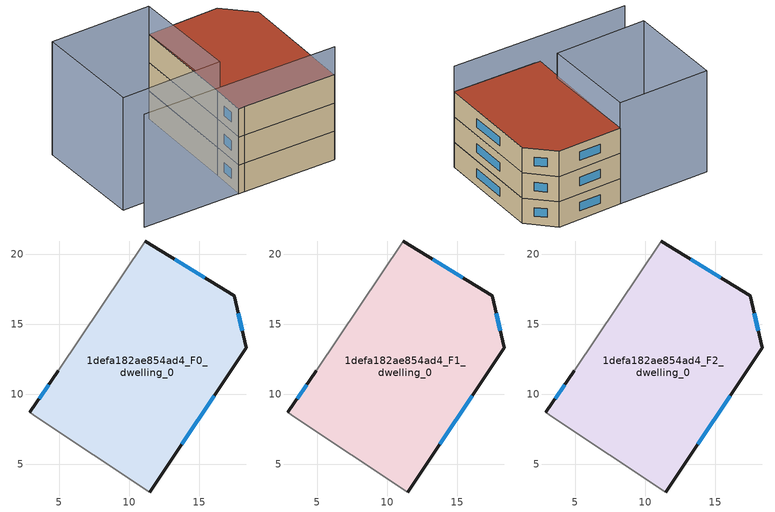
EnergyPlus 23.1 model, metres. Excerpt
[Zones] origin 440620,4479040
1defa182ae854ad4_F0_dwelling_0
 floor ground (EU_floor_Construction): 17.5,17.03 18.34,13.33 11.46,3.04 3.42,8.38 2.92,8.71 4.93,11.67 11.16,20.95 z0
 wall outside (EU_wall_Construction): 4.93,11.67 2.92,8.71 / 11.46,3.04 18.34,13.33 17.5,17.03 11.16,20.95 z0:3
 wall adiabatic (EU_wall_Construction): 2.92,8.71 3.42,8.38 11.46,3.04 / 11.16,20.95 4.93,11.67 z0:3
 window (EU_Window_Construction): 4.27,10.69 3.59,9.69 / 15.4,18.33 13.26,19.65 / 18.06,14.56 17.78,15.8 / 13.74,6.45 16.06,9.92 z0.99:2.01
1defa182ae854ad4_F1_dwelling_0
 floor to 1defa182ae854ad4_F0_dwelling_0 (EU_floor_Construction): 17.5,17.03 18.34,13.33 11.46,3.04 3.42,8.38 2.92,8.71 4.93,11.67 11.15,20.95 z3
 wall outside (EU_wall_Construction): 4.93,11.67 2.92,8.71 / 11.46,3.04 18.34,13.33 17.5,17.03 11.16,20.95 z3:6
 wall adiabatic (EU_wall_Construction): 2.92,8.71 3.42,8.38 11.46,3.04 / 11.16,20.95 4.93,11.67 z3:6
 window (EU_Window_Construction): 4.27,10.69 3.59,9.69 / 15.4,18.33 13.26,19.65 / 18.06,14.56 17.78,15.8 / 13.74,6.45 16.06,9.92 z3.99:5.01
1defa182ae854ad4_F2_dwelling_0
 floor to 1defa182ae854ad4_F1_dwelling_0 (EU_floor_Construction): 17.5,17.03 18.34,13.33 11.46,3.04 3.42,8.38 2.92,8.71 4.93,11.67 11.15,20.95 z6
 wall outside (EU_wall_Construction): 4.93,11.67 2.92,8.71 / 11.46,3.04 18.34,13.33 17.5,17.03 11.16,20.95 z6:9
 wall adiabatic (EU_wall_Construction): 2.92,8.71 3.42,8.38 11.46,3.04 / 11.16,20.95 4.93,11.67 z6:9
 window (EU_Window_Construction): 4.27,10.69 3.59,9.69 / 15.4,18.33 13.26,19.65 / 18.06,14.56 17.78,15.8 / 13.74,6.45 16.06,9.92 z6.99:8.01
 roof outside (EU_roof_Construction): 11.46,3.04 18.34,13.33 17.5,17.03 11.16,20.95 4.93,11.67 2.92,8.71 3.42,8.38 z9
shading: -5.48,14.31 11.49,3.02 / -3.69,17.13 2.29,26.56 / 2.29,26.56 11.15,20.94 / 11.15,20.94 5.18,11.51 / 5.18,11.51 -3.69,17.13 z0:12
[Building]
EU S2 Campaign: North Axis=0; Terrain=City; Solar Distribution=FullExterior
[Site:Location]
Madrid: Latitude=40.5; Longitude=-3.5; Time Zone=1; Elevation=609
[SizingPeriod:WeatherFileDays]
AnnualSizingPeriod: Begin Month=1; Begin Day of Month=1; End Month=12; End Day of Month=31; Day of Week for Start Day=Monday; Use Weather File Daylight Saving Period=No; Use Weather File Rain and Snow Indicators=No
[MATERIAL]
EU_InternalMass_Material: Roughness=MediumRough; Thickness=0.1; Conductivity=1; Density=1800; Specific Heat=900; Thermal Absorptance=0.9; Solar Absorptance=0.7; Visible Absorptance=0.7
[MATERIAL:NOMASS] Roughness=MediumRough; Thermal Absorptance=0.9; Solar Absorptance=0.7; Visible Absorptance=0.7
Name | Thermal Resistance
EU_wall_NoMass | 0.609216
EU_roof_NoMass | 0.513268
EU_floor_NoMass | 0.568163
[WINDOWMATERIAL:SIMPLEGLAZINGSYSTEM]
EU_Window_SimpleGlazing: UFactor=5.50606; Solar Heat Gain Coefficient=0.85; Visible Transmittance=0.85
[CONSTRUCTION]
EU_wall_Construction: EU_wall_NoMass
EU_roof_Construction: EU_roof_NoMass
EU_floor_Construction: EU_floor_NoMass
EU_Window_Construction: EU_Window_SimpleGlazing
EU_InternalMass_Construction: EU_InternalMass_Material
[ZONE] Type=1; Multiplier=1; Ceiling Height=autocalculate; Floor Area=autocalculate; Part of Total Floor Area=Yes
Name | Volume
1defa182ae854ad4_F0_dwelling_0 | 446.224
1defa182ae854ad4_F1_dwelling_0; 1defa182ae854ad4_F2_dwelling_0 | 446.223
[INTERNALMASS] Construction=EU_InternalMass_Construction; Surface Area=148.741
Name | Zone or ZoneList
1defa182ae854ad4_F0_dwelling_0_EU_InternalMass | 1defa182ae854ad4_F0_dwelling_0
1defa182ae854ad4_F1_dwelling_0_EU_InternalMass | 1defa182ae854ad4_F1_dwelling_0
1defa182ae854ad4_F2_dwelling_0_EU_InternalMass | 1defa182ae854ad4_F2_dwelling_0
[OTHEREQUIPMENT] Fuel Type=Electricity; Design Level Calculation Method=Watts/Area; Power per Zone Floor Area=1; Fraction Latent=0; Fraction Radiant=0; Fraction Lost=0; Carbon Dioxide Generation Rate=0; EndUse Subcategory=EU_Step8_InternalGains
Name | Zone or ZoneList or Space or SpaceList | Schedule
EU_Step8_InternalGain_1defa182ae854ad4_F0_dwelling_0_f000 | 1defa182ae854ad4_F0_dwelling_0 | EU_Step8_GainSchedule_1defa182ae854ad4_F0_dwelling_0_f000
EU_Step8_InternalGain_1defa182ae854ad4_F1_dwelling_0_f000 | 1defa182ae854ad4_F1_dwelling_0 | EU_Step8_GainSchedule_1defa182ae854ad4_F1_dwelling_0_f000
EU_Step8_InternalGain_1defa182ae854ad4_F2_dwelling_0_f000 | 1defa182ae854ad4_F2_dwelling_0 | EU_Step8_GainSchedule_1defa182ae854ad4_F2_dwelling_0_f000
[ZONEVENTILATION:DESIGNFLOWRATE] Schedule=EU_AlwaysOn; Design Flow Rate Calculation Method=AirChanges/Hour; Air Changes per Hour=0.752966; Ventilation Type=Natural; Fan Pressure Rise=0; Fan Total Efficiency=1; Constant Term Coefficient=1; Temperature Term Coefficient=0; Velocity Term Coefficient=0; Velocity Squared Term Coefficient=0; Minimum Indoor Temperature=-100; Maximum Indoor Temperature=100; Delta Temperature=-100; Minimum Outdoor Temperature=-100; Maximum Outdoor Temperature=100; Maximum Wind Speed=40
Name | Zone or ZoneList or Space or SpaceList
EU_ConstantAir_1defa182ae854ad4_F0_dwelling_0 | 1defa182ae854ad4_F0_dwelling_0
EU_ConstantAir_1defa182ae854ad4_F1_dwelling_0 | 1defa182ae854ad4_F1_dwelling_0
EU_ConstantAir_1defa182ae854ad4_F2_dwelling_0 | 1defa182ae854ad4_F2_dwelling_0
[HVACTEMPLATE:THERMOSTAT] Constant Heating Setpoint=20; Constant Cooling Setpoint=50
EU_HeatOnly_1defa182ae854ad4_F0_dwelling_0; EU_HeatOnly_1defa182ae854ad4_F1_dwelling_0; EU_HeatOnly_1defa182ae854ad4_F2_dwelling_0
[HVACTEMPLATE:ZONE:IDEALLOADSAIRSYSTEM] System Availability Schedule=EU_AlwaysOn; Maximum Heating Supply Air Temperature=50; Minimum Cooling Supply Air Temperature=13; Maximum Heating Supply Air Humidity Ratio=0.0156; Minimum Cooling Supply Air Humidity Ratio=0.0077; Heating Limit=NoLimit; Cooling Limit=NoLimit; Heating Availability Schedule=EU_AlwaysOn; Cooling Availability Schedule=EU_CoolingOff; Dehumidification Control Type=ConstantSensibleHeatRatio; Cooling Sensible Heat Ratio=0.7; Dehumidification Setpoint=60; Humidification Control Type=None; Humidification Setpoint=30; Outdoor Air Method=None; Outdoor Air Flow Rate per Person=0.00944; Outdoor Air Flow Rate per Zone Floor Area=0; Outdoor Air Flow Rate per Zone=0; Demand Controlled Ventilation Type=None; Outdoor Air Economizer Type=NoEconomizer; Heat Recovery Type=None; Sensible Heat Recovery Effectiveness=0.7; Latent Heat Recovery Effectiveness=0.65
Name | Template Thermostat
1defa182ae854ad4_F0_dwelling_0 | EU_HeatOnly_1defa182ae854ad4_F0_dwelling_0
1defa182ae854ad4_F1_dwelling_0 | EU_HeatOnly_1defa182ae854ad4_F1_dwelling_0
1defa182ae854ad4_F2_dwelling_0 | EU_HeatOnly_1defa182ae854ad4_F2_dwelling_0
[SIZING:ZONE] Zone Cooling Design Supply Air Temperature Input Method=SupplyAirTemperature; Zone Cooling Design Supply Air Temperature=13; Zone Heating Design Supply Air Temperature Input Method=SupplyAirTemperature; Zone Heating Design Supply Air Temperature=50; Zone Cooling Design Supply Air Humidity Ratio=0.008; Zone Heating Design Supply Air Humidity Ratio=0.008; Cooling Design Air Flow Method=DesignDay; Cooling Design Air Flow Rate=0; Cooling Minimum Air Flow per Zone Floor Area=0.000762; Cooling Minimum Air Flow=0; Cooling Minimum Air Flow Fraction=0.2; Heating Design Air Flow Method=DesignDay; Heating Design Air Flow Rate=0; Heating Maximum Air Flow per Zone Floor Area=0.002032; Heating Maximum Air Flow=0.141576; Heating Maximum Air Flow Fraction=0.3; Account for Dedicated Outdoor Air System=No; Dedicated Outdoor Air System Control Strategy=NeutralSupplyAir; Dedicated Outdoor Air Low Setpoint Temperature for Design=autosize; Dedicated Outdoor Air High Setpoint Temperature for Design=autosize; Zone Load Sizing Method=Sensible Load Only No Latent Load; Zone Latent Cooling Design Supply Air Humidity Ratio Input Method=HumidityRatioDifference; Zone Cooling Design Supply Air Humidity Ratio Difference=0.005; Zone Latent Heating Design Supply Air Humidity Ratio Input Method=HumidityRatioDifference; Zone Humidification Design Supply Air Humidity Ratio Difference=0.005
1defa182ae854ad4_F0_dwelling_0; 1defa182ae854ad4_F1_dwelling_0; 1defa182ae854ad4_F2_dwelling_0
[SCHEDULE:CONSTANT]
Name | Hourly Value
EU_AlwaysOn | 1
EU_CoolingOff | 0
[SCHEDULE:FILE] Column Number=1; Rows to Skip at Top=0; Number of Hours of Data=8760; Column Separator=Comma; Interpolate to Timestep=No; Minutes per Item=60; Adjust Schedule for Daylight Savings=Yes
Name | File
EU_Step8_GainSchedule_1defa182ae854ad4_F0_dwelling_0_f000 | ../../schedules/1defa182ae854ad4/1defa182ae854ad4_F0_dwelling_0_f000_gain.csv
EU_Step8_GainSchedule_1defa182ae854ad4_F1_dwelling_0_f000 | ../../schedules/1defa182ae854ad4/1defa182ae854ad4_F1_dwelling_0_f000_gain.csv
EU_Step8_GainSchedule_1defa182ae854ad4_F2_dwelling_0_f000 | ../../schedules/1defa182ae854ad4/1defa182ae854ad4_F2_dwelling_0_f000_gain.csv
